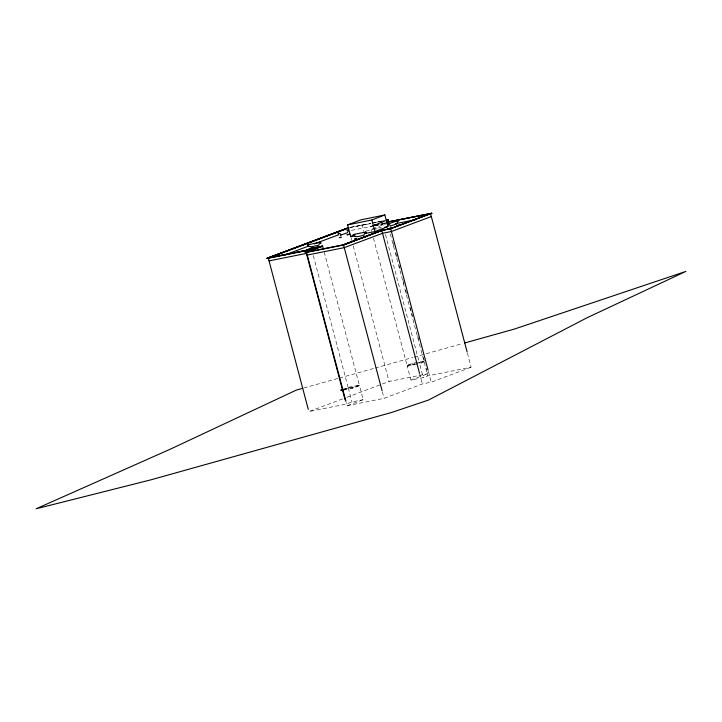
<?xml version="1.0" encoding="UTF-8"?>
<svg xmlns="http://www.w3.org/2000/svg" width="722" height="722" viewBox="0 0 722 722"><rect width="100%" height="100%" fill="white"/><g stroke="black" fill="none" stroke-linecap="round" stroke-linejoin="round"><path stroke-width="0.54" stroke-dasharray="3.61 2.71" d="M372.435 225.607L383.969 221.275M374.727 224.867L385.214 220.932M372.498 225.851L385.088 221.131M374.79 225.12L385.286 221.176M374.844 225.399L385.214 222.836M387.109 222.403L382.47 223.874M385.467 223.143L375.53 225.616M387.904 223.08L371.126 229.379L381.387 227.322M342.372 389.555L348.13 387.389L359.348 385.151L324.232 252.267M373.418 238.079L407.055 365.368L412.298 363.401L424.617 360.937M343.464 389.69L348.257 387.885L359.475 385.647L363.184 399.681L347.074 405.737L346.208 402.479M467.423 353.112L471.15 367.209L427.83 375.873L423.254 377.597L410.935 380.061L407.271 366.198L417.65 363.202M344.132 389.429L352.291 387.795L359.348 385.151M416.296 363.518L423.949 361.19M343.248 390.133L352.426 388.292L359.475 385.647M424.166 362.011L419.59 363.735L423.254 377.597M342.625 398.905L308.863 411.567L346.217 404.085L351.966 401.928L363.184 399.681M346.849 397.326L389.059 381.496L427.722 373.761L426.287 368.337M410.935 380.061L427.722 373.761M347.074 405.737L384.077 398.327L422.343 383.969L431.251 382.182L471.15 367.209M303.8 388.003L338.401 378.319M339.484 378.021L374.086 368.337M375.16 368.03L413.002 357.435M414.085 357.137L462.649 343.546M366.045 231.049L372.606 229.713M373.698 229.488L380.25 228.152M350.441 227.34L371.027 223.215M372.11 222.999L384.032 220.616M350.666 227.385L370.548 223.405M374.971 222.52L384.907 220.535M348.527 228.08L371.09 223.468M372.182 223.251L384.979 220.779M373.409 225.778L370.332 226.392L371.695 231.554M374.438 225.571L382.651 223.928L383.445 226.916M351.461 230.372L373.545 225.95M374.655 225.724L385.701 223.522M418.679 362.995L424.843 361.767M407.055 365.368L415.267 363.726M407.271 366.198L417.542 364.141M428.39 371.343L431.251 382.182M393.066 242.592L394.492 248.007M395.927 253.431L397.073 257.763M399.076 265.353L399.934 268.602M403.084 280.533L404.23 284.865M405.665 290.289L407.1 295.704M410.249 307.635L412.542 316.308M417.695 335.82L418.841 340.152M423.426 357.498L424.283 360.747M390.322 233.892L427.83 375.873M385.458 234.524L419.374 362.904M419.473 373.13L422.343 383.969M412.298 363.401L412.524 364.231M361.902 224.1L363.861 231.5M350.964 237.321L351.822 240.57M353.257 245.985L389.059 381.496M382.362 391.82L384.077 398.327M352.291 387.795L352.426 388.292M313.303 255.606L348.13 387.389M348.257 387.885L351.966 401.928"/><path stroke-width="1.08" d="M365.684 233.161L366.027 232.655L365.549 232.863M365.765 233.323L374.953 231.591L387.904 226.591L384.835 214.957L360.783 219.867L347.625 224.912L350.702 236.545L354.006 235.868M366.198 233.359L365.747 232.601M365.774 233.035L365.919 231.979L353.275 234.542C354.159 238.982 361.866 235.3 364.285 235.047L364.267 233.811L365.747 231.997M365.846 233.368L365.765 233.233M366.289 233.26L365.783 232.998M310.595 246.662L308.7 246.41L307.392 244.911L320.649 242.041L320.586 242.935M320.938 243.35L320.234 242.98M346.93 230.652L347.778 229.786L348.618 230.011L347.336 232.8L340.369 235.237M396.694 221.23L397.551 220.625L398.174 221.257L396.838 223.739L390.169 226.157L389.988 224.966L387.795 224.154L387.976 225.354M320.505 242.998L320.875 242.935M367.101 236.455L366.614 236.455M320.496 242.06L319.043 243.874L318.953 245.146L310.451 246.942M396.712 225.715L399.212 225.102L397.452 225.463M388.833 228.567L391.143 228.026L389.384 228.396M347.625 224.912L371.875 219.957L384.835 214.957M350.702 236.545L352.724 235.769M340.676 235.219C342.219 234.072 337.102 232.015 338.212 234.145M267.014 258.241L348.275 227.773L267.014 258.241L305.803 250.48L311.552 248.323L321.407 246.608M308.285 409.401L268.259 257.898L348.455 227.827M268.322 258.142L348.527 228.08M283.818 255.344L308.095 246.247M314.422 243.874L338.69 234.767M268.259 257.898L305.614 250.417L311.363 248.26L322.581 246.022L323.375 249M305.686 250.669L311.435 248.512L322.653 246.265L305.289 252.655L321.344 246.355M267.077 258.485L305.866 250.724L311.615 248.567L320.315 246.825M386.261 220.535L388.364 219.75L386.333 220.788M322.581 246.022L306.471 252.068L345.928 401.396M467.143 352.029L430.547 213.541L390.647 228.513L381.739 230.3L343.473 244.659L382.073 390.737M305.225 252.411L343.663 244.713L381.92 230.354L390.837 228.567L431.792 213.198L390.719 228.766M343.546 244.911L381.803 230.544L390.837 228.567M305.289 252.655L343.726 244.966L381.92 230.354M431.341 216.528L391.441 231.5L382.525 233.287L344.268 247.646L307.256 255.056M343.248 390.133L341.208 390.539L341.073 390.042L342.372 389.555M341.208 390.539L342.508 390.051M387.795 224.154L397.551 220.625M365.025 236.879L364.565 237.078L365.756 236.879M302.726 388.31L296.237 390.124L170.961 448.876L36.1 508.802L151.088 479.787L391.875 412.379L428.417 400.096L587.185 317.698L685.9 271.4L514.398 329.061L464.806 342.941M310.144 249.117L308.556 249.451M355.991 238.63C351.659 239.731 357.715 238.657 356.298 238.567M340.892 237.186C336.605 238.233 342.12 237.367 341.181 237.132M320.207 247.023L319.422 247.177M384.627 227.259L387.904 226.591M386.198 220.183L388.364 219.75M386.261 220.436L388.427 219.993M431.792 213.198L387.046 222.15L431.855 213.441M430.547 213.541L387.227 222.205L388.021 225.192M395.602 223.676L416.179 219.56M269.044 260.886L306.408 253.404M341.073 390.042L343.112 389.636M353.275 234.542L355.053 235.074M307.518 244.803L308.835 245.101M396.558 223.847L395.99 223.504M390.647 228.513L428.101 370.26M387.118 220.093L387.904 223.08M381.739 230.3L419.473 373.13M371.875 219.957L374.953 231.591M311.363 248.26L311.913 250.335M305.614 250.417L345.08 399.771M347.111 234.83L349.71 234.154L347.111 234.83"/></g></svg>
